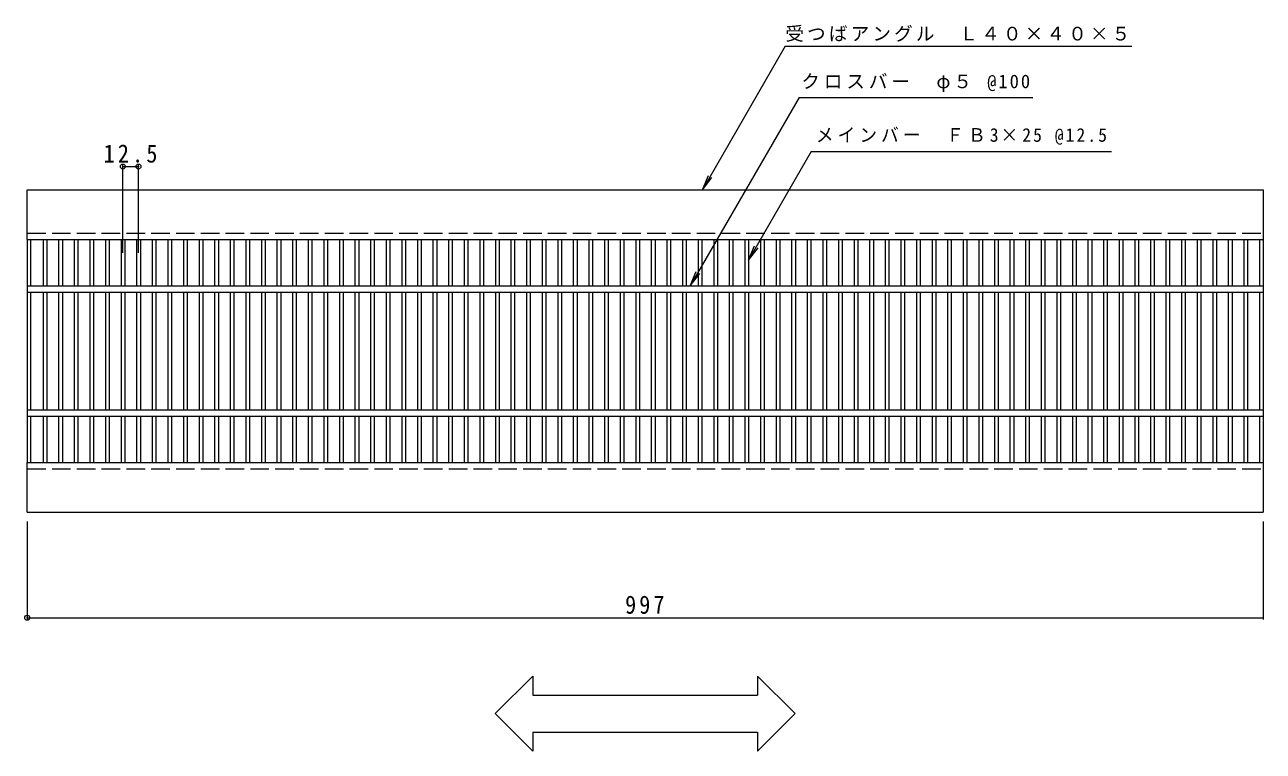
# Model space of a CAD drawing. Units: millimetres, scale not verified. Extents: x -756 to 910, y -687 to 502.
# Drawn here: x -756 to 243, y -84 to 502 of the extents above; entities that cross this region are included whole.
import ezdxf

# ---------------------------------------------------------------- set-up
doc = ezdxf.new("R2010")
doc.units = ezdxf.units.MM
doc.header["$LTSCALE"] = 5
doc.header["$PDMODE"] = 32
doc.header["$PDSIZE"] = 4
doc.linetypes.add('DASHED3', pattern=[4, 3, -1])
for name, color, linetype, lineweight in [('A-1_ピット', 2, 'Continuous', 9), ('A-2_蓋', 3, 'Continuous', 9), ('A-4_寸法', 7, 'Continuous', 9), ('A-5_仕様文', 7, 'Continuous', 9)]:
    doc.layers.add(name, color=color, linetype=linetype, lineweight=lineweight)
doc.styles.add('ＭＳ ゴシック', font='')
doc.styles.get('ＭＳ ゴシック').set_extended_font_data('MS Gothic')

msp = doc.modelspace()

# ---------------------------------------------------------------- linework, layer by layer
at = {"layer": 'A-1_ピット'}
for p, q in [((-753.757, 368.959), (243.243, 368.959)), ((-753.757, 328.959), (-753.757, 368.959)), ((243.243, 368.959), (243.243, 328.959)), ((-753.757, 328.959), (243.243, 328.959)), ((-753.757, 148.959), (243.243, 148.959)), ((-753.757, 108.959), (-753.757, 148.959)), ((243.243, 148.959), (243.243, 108.959)), ((-753.757, 108.959), (243.243, 108.959))]:
    msp.add_line(p, q, dxfattribs=at)
at = {"layer": 'A-1_ピット', "linetype": 'DASHED3'}
for p, q in [((-753.757, 333.96), (243.243, 333.96)), ((-753.757, 143.959), (243.243, 143.959))]:
    msp.add_line(p, q, dxfattribs=at)
at = {"layer": 'A-2_蓋'}
for p, q in [((-753.757, 328.959), (-753.757, 286.46)), ((-750.757, 291.459), (-750.757, 328.959)), ((-740.997, 328.959), (-740.997, 291.459)), ((-737.997, 328.959), (-737.997, 291.459)), ((-728.417, 328.959), (-728.417, 291.459)), ((-725.417, 328.959), (-725.417, 291.459)), ((-715.837, 328.959), (-715.837, 291.459)), ((-712.837, 328.959), (-712.837, 291.459)), ((-703.257, 328.959), (-703.257, 291.459)), ((-700.257, 328.959), (-700.257, 291.459)), ((-690.677, 328.959), (-690.677, 291.459)), ((-687.677, 328.959), (-687.677, 291.459)), ((-678.097, 328.959), (-678.097, 291.459)), ((-675.097, 328.959), (-675.097, 291.459)), ((-665.517, 328.959), (-665.517, 291.459)), ((-662.517, 328.959), (-662.517, 291.459)), ((-652.937, 328.959), (-652.937, 291.459)), ((-649.937, 328.959), (-649.937, 291.459)), ((-640.357, 328.959), (-640.357, 291.459)), ((-637.357, 328.959), (-637.357, 291.459)), ((-627.777, 328.959), (-627.777, 291.459)), ((-624.777, 328.959), (-624.777, 291.459)), ((-615.197, 328.959), (-615.197, 291.459)), ((-612.197, 328.959), (-612.197, 291.459)), ((-602.617, 328.959), (-602.617, 291.459)), ((-599.617, 328.959), (-599.617, 291.459)), ((-590.037, 328.959), (-590.037, 291.459)), ((-587.037, 328.959), (-587.037, 291.459)), ((-577.457, 328.959), (-577.457, 291.459)), ((-574.457, 328.959), (-574.457, 291.459)), ((-564.877, 328.959), (-564.877, 291.459)), ((-561.877, 328.959), (-561.877, 291.459)), ((-552.297, 328.959), (-552.297, 291.459)), ((-549.297, 328.959), (-549.297, 291.459)), ((-539.717, 328.959), (-539.717, 291.459)), ((-536.717, 328.959), (-536.717, 291.459)), ((-527.137, 328.959), (-527.137, 291.459)), ((-524.137, 328.959), (-524.137, 291.459)), ((-514.557, 328.959), (-514.557, 291.459)), ((-511.557, 328.959), (-511.557, 291.459)), ((-501.977, 328.959), (-501.977, 291.459)), ((-498.977, 328.959), (-498.977, 291.459)), ((-489.397, 328.959), (-489.397, 291.459)), ((-486.397, 328.959), (-486.397, 291.459)), ((-476.817, 328.959), (-476.817, 291.459)), ((-473.817, 328.959), (-473.817, 291.459)), ((-464.237, 328.959), (-464.237, 291.459)), ((-461.237, 328.959), (-461.237, 291.459)), ((-451.657, 328.959), (-451.657, 291.459)), ((-448.657, 328.959), (-448.657, 291.459)), ((-439.077, 328.959), (-439.077, 291.459)), ((-436.077, 328.959), (-436.077, 291.459)), ((-426.497, 328.959), (-426.497, 291.459)), ((-423.497, 328.959), (-423.497, 291.459)), ((-413.917, 328.959), (-413.917, 291.459)), ((-410.917, 328.959), (-410.917, 291.459)), ((-401.337, 328.959), (-401.337, 291.459)), ((-398.336, 328.959), (-398.336, 291.459)), ((-388.757, 328.959), (-388.757, 291.459)), ((-385.757, 328.959), (-385.757, 291.459)), ((-376.177, 328.959), (-376.177, 291.459)), ((-373.176, 328.959), (-373.176, 291.459)), ((-363.597, 328.959), (-363.597, 291.459)), ((-360.597, 328.959), (-360.597, 291.459)), ((-351.017, 328.959), (-351.017, 291.459)), ((-348.017, 328.959), (-348.017, 291.459)), ((-338.437, 328.959), (-338.437, 291.459)), ((-335.437, 328.959), (-335.437, 291.459)), ((-325.857, 328.959), (-325.857, 291.459)), ((-322.857, 328.959), (-322.857, 291.459)), ((-313.277, 328.959), (-313.277, 291.459)), ((-310.277, 328.959), (-310.277, 291.459)), ((-300.697, 328.959), (-300.697, 291.459)), ((-297.697, 328.959), (-297.697, 291.459)), ((-288.117, 328.959), (-288.117, 291.459)), ((-285.117, 328.959), (-285.117, 291.459)), ((-275.536, 328.959), (-275.536, 291.459)), ((-272.536, 328.959), (-272.536, 291.459)), ((-262.957, 328.959), (-262.957, 291.459)), ((-259.956, 328.959), (-259.956, 291.459)), ((-250.377, 328.959), (-250.377, 291.459)), ((-247.377, 328.959), (-247.377, 291.459)), ((-237.797, 328.959), (-237.797, 291.459)), ((-234.797, 328.959), (-234.797, 291.459)), ((-225.217, 328.959), (-225.217, 291.459)), ((-222.217, 328.959), (-222.217, 291.459)), ((-212.637, 328.959), (-212.637, 291.459)), ((-209.637, 328.959), (-209.637, 291.459)), ((-200.057, 328.959), (-200.057, 291.459)), ((-197.057, 328.959), (-197.057, 291.459)), ((-187.477, 328.959), (-187.477, 291.459)), ((-184.476, 328.959), (-184.476, 291.459)), ((-174.896, 328.959), (-174.896, 291.459)), ((-171.896, 328.959), (-171.896, 291.459)), ((-162.316, 328.959), (-162.316, 291.459)), ((-159.316, 328.959), (-159.316, 291.459)), ((-149.737, 328.959), (-149.737, 291.459)), ((-146.736, 328.959), (-146.736, 291.459)), ((-137.157, 328.959), (-137.157, 291.459)), ((-134.156, 328.959), (-134.156, 291.459)), ((-124.577, 328.959), (-124.577, 291.459)), ((-121.577, 328.959), (-121.577, 291.459)), ((-111.997, 328.959), (-111.997, 291.459)), ((-108.996, 328.959), (-108.996, 291.459)), ((-99.416, 328.959), (-99.416, 291.459)), ((-96.417, 328.959), (-96.417, 291.459)), ((-86.836, 328.959), (-86.836, 291.459)), ((-83.837, 328.959), (-83.837, 291.459)), ((-74.256, 328.959), (-74.256, 291.459)), ((-71.256, 328.959), (-71.256, 291.459)), ((-61.676, 328.959), (-61.676, 291.459)), ((-58.676, 328.959), (-58.676, 291.459)), ((-49.097, 328.959), (-49.097, 291.459)), ((-46.096, 328.959), (-46.096, 291.459)), ((-36.516, 328.959), (-36.516, 291.459)), ((-33.516, 328.959), (-33.516, 291.459)), ((-23.937, 328.959), (-23.937, 291.459)), ((-20.936, 328.959), (-20.936, 291.459)), ((-11.357, 328.959), (-11.357, 291.459)), ((-8.357, 328.959), (-8.357, 291.459)), ((1.223, 328.959), (1.223, 291.459)), ((4.223, 328.959), (4.223, 291.459)), ((13.803, 328.959), (13.803, 291.459)), ((16.803, 328.959), (16.803, 291.459)), ((26.383, 328.959), (26.383, 291.459)), ((29.383, 328.959), (29.383, 291.459)), ((38.964, 328.959), (38.964, 291.459)), ((41.964, 328.959), (41.964, 291.459)), ((51.544, 328.959), (51.544, 291.459)), ((54.544, 328.959), (54.544, 291.459)), ((64.124, 328.959), (64.124, 291.459)), ((67.124, 328.959), (67.124, 291.459)), ((76.703, 328.959), (76.703, 291.459)), ((79.704, 328.959), (79.704, 291.459)), ((89.284, 328.959), (89.284, 291.459)), ((92.284, 328.959), (92.284, 291.459)), ((101.863, 328.959), (101.863, 291.459)), ((104.864, 328.959), (104.864, 291.459)), ((114.444, 328.959), (114.444, 291.459)), ((117.443, 328.959), (117.443, 291.459)), ((127.023, 328.959), (127.023, 291.459)), ((130.023, 328.959), (130.023, 291.459)), ((139.603, 328.959), (139.603, 291.459)), ((142.603, 328.959), (142.603, 291.459)), ((152.183, 328.959), (152.183, 291.459)), ((155.183, 328.959), (155.183, 291.459)), ((164.764, 328.959), (164.764, 291.459)), ((167.764, 328.959), (167.764, 291.459)), ((177.344, 328.959), (177.344, 291.459)), ((180.344, 328.959), (180.344, 291.459)), ((189.924, 328.959), (189.924, 291.459)), ((192.924, 328.959), (192.924, 291.459)), ((202.504, 328.959), (202.504, 291.459)), ((205.504, 328.959), (205.504, 291.459)), ((215.083, 328.959), (215.083, 291.459)), ((218.084, 328.959), (218.084, 291.459)), ((227.664, 328.959), (227.664, 291.459)), ((230.664, 328.959), (230.664, 291.459)), ((240.244, 328.959), (240.244, 291.459)), ((243.243, 328.959), (243.243, 148.959)), ((-753.757, 291.459), (243.243, 291.459)), ((-753.757, 286.46), (243.243, 286.46)), ((-753.757, 286.459), (-753.757, 148.959)), ((-750.757, 191.459), (-750.757, 286.459)), ((-740.997, 286.459), (-740.997, 191.459)), ((-737.997, 286.459), (-737.997, 191.459)), ((-728.417, 286.459), (-728.417, 191.459)), ((-725.417, 286.459), (-725.417, 191.459)), ((-715.837, 286.459), (-715.837, 191.459)), ((-712.837, 286.459), (-712.837, 191.459)), ((-703.257, 286.459), (-703.257, 191.459)), ((-700.257, 286.459), (-700.257, 191.459)), ((-690.677, 286.459), (-690.677, 191.459)), ((-687.677, 286.459), (-687.677, 191.459)), ((-678.097, 286.459), (-678.097, 191.459)), ((-675.097, 286.459), (-675.097, 191.459)), ((-665.517, 286.459), (-665.517, 191.459)), ((-662.517, 286.459), (-662.517, 191.459)), ((-652.937, 286.459), (-652.937, 191.459)), ((-649.937, 286.459), (-649.937, 191.459)), ((-640.357, 286.459), (-640.357, 191.459)), ((-637.357, 286.459), (-637.357, 191.459)), ((-627.777, 286.459), (-627.777, 191.459)), ((-624.777, 286.459), (-624.777, 191.459)), ((-615.197, 286.459), (-615.197, 191.459)), ((-612.197, 286.459), (-612.197, 191.459)), ((-602.617, 286.459), (-602.617, 191.459)), ((-599.617, 286.459), (-599.617, 191.459)), ((-590.037, 286.459), (-590.037, 191.459)), ((-587.037, 286.459), (-587.037, 191.459)), ((-577.457, 286.459), (-577.457, 191.459)), ((-574.457, 286.459), (-574.457, 191.459)), ((-564.877, 286.459), (-564.877, 191.459)), ((-561.877, 286.459), (-561.877, 191.459)), ((-552.297, 286.459), (-552.297, 191.459)), ((-549.297, 286.459), (-549.297, 191.459)), ((-539.717, 286.459), (-539.717, 191.459)), ((-536.717, 286.459), (-536.717, 191.459)), ((-527.137, 286.459), (-527.137, 191.459)), ((-524.137, 286.459), (-524.137, 191.459)), ((-514.557, 286.459), (-514.557, 191.459)), ((-511.557, 286.459), (-511.557, 191.459)), ((-501.977, 286.459), (-501.977, 191.459)), ((-498.977, 286.459), (-498.977, 191.459)), ((-489.397, 286.459), (-489.397, 191.459)), ((-486.397, 286.459), (-486.397, 191.459)), ((-476.817, 286.459), (-476.817, 191.459)), ((-473.817, 286.459), (-473.817, 191.459)), ((-464.237, 286.459), (-464.237, 191.459)), ((-461.237, 286.459), (-461.237, 191.459)), ((-451.657, 286.459), (-451.657, 191.459)), ((-448.657, 286.459), (-448.657, 191.459)), ((-439.077, 286.459), (-439.077, 191.459)), ((-436.077, 286.459), (-436.077, 191.459)), ((-426.497, 286.459), (-426.497, 191.459)), ((-423.497, 286.459), (-423.497, 191.459)), ((-413.917, 286.459), (-413.917, 191.459)), ((-410.917, 286.459), (-410.917, 191.459)), ((-401.337, 286.459), (-401.337, 191.459)), ((-398.336, 286.459), (-398.336, 191.459)), ((-388.757, 286.459), (-388.757, 191.459)), ((-385.757, 286.459), (-385.757, 191.459)), ((-376.177, 286.459), (-376.177, 191.459)), ((-373.176, 286.459), (-373.176, 191.459)), ((-363.597, 286.459), (-363.597, 191.459)), ((-360.597, 286.459), (-360.597, 191.459)), ((-351.017, 286.459), (-351.017, 191.459)), ((-348.017, 286.459), (-348.017, 191.459)), ((-338.437, 286.459), (-338.437, 191.459)), ((-335.437, 286.459), (-335.437, 191.459)), ((-325.857, 286.459), (-325.857, 191.459)), ((-322.857, 286.459), (-322.857, 191.459)), ((-313.277, 286.459), (-313.277, 191.459)), ((-310.277, 286.459), (-310.277, 191.459)), ((-300.697, 286.459), (-300.697, 191.459)), ((-297.697, 286.459), (-297.697, 191.459)), ((-288.117, 286.459), (-288.117, 191.459)), ((-285.117, 286.459), (-285.117, 191.459)), ((-275.536, 286.459), (-275.536, 191.459)), ((-272.536, 286.459), (-272.536, 191.459)), ((-262.957, 286.459), (-262.957, 191.459)), ((-259.956, 286.459), (-259.956, 191.459)), ((-250.377, 286.459), (-250.377, 191.459)), ((-247.377, 286.459), (-247.377, 191.459)), ((-237.797, 286.459), (-237.797, 191.459)), ((-234.797, 286.459), (-234.797, 191.459)), ((-225.217, 286.459), (-225.217, 191.459)), ((-222.217, 286.459), (-222.217, 191.459)), ((-212.637, 286.459), (-212.637, 191.459)), ((-209.637, 286.459), (-209.637, 191.459)), ((-200.057, 286.459), (-200.057, 191.459)), ((-197.057, 286.459), (-197.057, 191.459)), ((-187.477, 286.459), (-187.477, 191.459)), ((-184.476, 286.459), (-184.476, 191.459)), ((-174.896, 286.459), (-174.896, 191.459)), ((-171.896, 286.459), (-171.896, 191.459)), ((-162.316, 286.459), (-162.316, 191.459)), ((-159.316, 286.459), (-159.316, 191.459)), ((-149.737, 286.459), (-149.737, 191.459)), ((-146.736, 286.459), (-146.736, 191.459)), ((-137.157, 286.459), (-137.157, 191.459)), ((-134.156, 286.459), (-134.156, 191.459)), ((-124.577, 286.459), (-124.577, 191.459)), ((-121.577, 286.459), (-121.577, 191.459)), ((-111.997, 286.459), (-111.997, 191.459)), ((-108.996, 286.459), (-108.996, 191.459)), ((-99.416, 286.459), (-99.416, 191.459)), ((-96.417, 286.459), (-96.417, 191.459)), ((-86.836, 286.459), (-86.836, 191.459)), ((-83.837, 286.459), (-83.837, 191.459)), ((-74.256, 286.459), (-74.256, 191.459)), ((-71.256, 286.459), (-71.256, 191.459)), ((-61.676, 286.459), (-61.676, 191.459)), ((-58.676, 286.459), (-58.676, 191.459)), ((-49.097, 286.459), (-49.097, 191.459)), ((-46.096, 286.459), (-46.096, 191.459)), ((-36.516, 286.459), (-36.516, 191.459)), ((-33.516, 286.459), (-33.516, 191.459)), ((-23.937, 286.459), (-23.937, 191.459)), ((-20.936, 286.459), (-20.936, 191.459)), ((-11.357, 286.459), (-11.357, 191.459)), ((-8.357, 286.459), (-8.357, 191.459)), ((1.223, 286.459), (1.223, 191.459)), ((4.223, 286.459), (4.223, 191.459)), ((13.803, 286.459), (13.803, 191.459)), ((16.803, 286.459), (16.803, 191.459)), ((26.383, 286.459), (26.383, 191.459)), ((29.383, 286.459), (29.383, 191.459)), ((38.964, 286.459), (38.964, 191.459)), ((41.964, 286.459), (41.964, 191.459)), ((51.544, 286.459), (51.544, 191.459)), ((54.544, 286.459), (54.544, 191.459)), ((64.124, 286.459), (64.124, 191.459)), ((67.124, 286.459), (67.124, 191.459)), ((76.703, 286.459), (76.703, 191.459)), ((79.704, 286.459), (79.704, 191.459)), ((89.284, 286.459), (89.284, 191.459)), ((92.284, 286.459), (92.284, 191.459)), ((101.863, 286.459), (101.863, 191.459)), ((104.864, 286.459), (104.864, 191.459)), ((114.444, 286.459), (114.444, 191.459)), ((117.443, 286.459), (117.443, 191.459)), ((127.023, 286.459), (127.023, 191.459)), ((130.023, 286.459), (130.023, 191.459)), ((139.603, 286.459), (139.603, 191.459)), ((142.603, 286.459), (142.603, 191.459)), ((152.183, 286.459), (152.183, 191.459)), ((155.183, 286.459), (155.183, 191.459)), ((164.764, 286.459), (164.764, 191.459)), ((167.764, 286.459), (167.764, 191.459)), ((177.344, 286.459), (177.344, 191.459)), ((180.344, 286.459), (180.344, 191.459)), ((189.924, 286.459), (189.924, 191.459)), ((192.924, 286.459), (192.924, 191.459)), ((202.504, 286.459), (202.504, 191.459)), ((205.504, 286.459), (205.504, 191.459)), ((215.083, 286.459), (215.083, 191.459)), ((218.084, 286.459), (218.084, 191.459)), ((227.664, 286.459), (227.664, 191.459)), ((230.664, 286.459), (230.664, 191.459)), ((240.244, 286.459), (240.244, 191.459)), ((-753.757, 191.459), (243.243, 191.459)), ((-753.757, 186.459), (243.243, 186.459)), ((-750.757, 148.959), (-750.757, 186.459)), ((-740.997, 186.459), (-740.997, 148.959)), ((-737.997, 186.459), (-737.997, 148.959)), ((-728.417, 186.459), (-728.417, 148.959)), ((-725.417, 186.459), (-725.417, 148.959)), ((-715.837, 186.459), (-715.837, 148.959)), ((-712.837, 186.459), (-712.837, 148.959)), ((-703.257, 186.459), (-703.257, 148.959)), ((-700.257, 186.459), (-700.257, 148.959)), ((-690.677, 186.459), (-690.677, 148.959)), ((-687.677, 186.459), (-687.677, 148.959)), ((-678.097, 186.459), (-678.097, 148.959)), ((-675.097, 186.459), (-675.097, 148.959)), ((-665.517, 186.459), (-665.517, 148.959)), ((-662.517, 186.459), (-662.517, 148.959)), ((-652.937, 186.459), (-652.937, 148.959)), ((-649.937, 186.459), (-649.937, 148.959)), ((-640.357, 186.459), (-640.357, 148.959)), ((-637.357, 186.459), (-637.357, 148.959)), ((-627.777, 186.459), (-627.777, 148.959)), ((-624.777, 186.459), (-624.777, 148.959)), ((-615.197, 186.459), (-615.197, 148.959)), ((-612.197, 186.459), (-612.197, 148.959)), ((-602.617, 186.459), (-602.617, 148.959)), ((-599.617, 186.459), (-599.617, 148.959)), ((-590.037, 186.459), (-590.037, 148.959)), ((-587.037, 186.459), (-587.037, 148.959)), ((-577.457, 186.459), (-577.457, 148.959)), ((-574.457, 186.459), (-574.457, 148.959)), ((-564.877, 186.459), (-564.877, 148.959)), ((-561.877, 186.459), (-561.877, 148.959)), ((-552.297, 186.459), (-552.297, 148.959)), ((-549.297, 186.459), (-549.297, 148.959)), ((-539.717, 186.459), (-539.717, 148.959)), ((-536.717, 186.459), (-536.717, 148.959)), ((-527.137, 186.459), (-527.137, 148.959)), ((-524.137, 186.459), (-524.137, 148.959)), ((-514.557, 186.459), (-514.557, 148.959)), ((-511.557, 186.459), (-511.557, 148.959)), ((-501.977, 186.459), (-501.977, 148.959)), ((-498.977, 186.459), (-498.977, 148.959)), ((-489.397, 186.459), (-489.397, 148.959)), ((-486.397, 186.459), (-486.397, 148.959)), ((-476.817, 186.459), (-476.817, 148.959)), ((-473.817, 186.459), (-473.817, 148.959)), ((-464.237, 186.459), (-464.237, 148.959)), ((-461.237, 186.459), (-461.237, 148.959)), ((-451.657, 186.459), (-451.657, 148.959)), ((-448.657, 186.459), (-448.657, 148.959)), ((-439.077, 186.459), (-439.077, 148.959)), ((-436.077, 186.459), (-436.077, 148.959)), ((-426.497, 186.459), (-426.497, 148.959)), ((-423.497, 186.459), (-423.497, 148.959)), ((-413.917, 186.459), (-413.917, 148.959)), ((-410.917, 186.459), (-410.917, 148.959)), ((-401.337, 186.459), (-401.337, 148.959)), ((-398.336, 186.459), (-398.336, 148.959)), ((-388.757, 186.459), (-388.757, 148.959)), ((-385.757, 186.459), (-385.757, 148.959)), ((-376.177, 186.459), (-376.177, 148.959)), ((-373.176, 186.459), (-373.176, 148.959)), ((-363.597, 186.459), (-363.597, 148.959)), ((-360.597, 186.459), (-360.597, 148.959)), ((-351.017, 186.459), (-351.017, 148.959)), ((-348.017, 186.459), (-348.017, 148.959)), ((-338.437, 186.459), (-338.437, 148.959)), ((-335.437, 186.459), (-335.437, 148.959)), ((-325.857, 186.459), (-325.857, 148.959)), ((-322.857, 186.459), (-322.857, 148.959)), ((-313.277, 186.459), (-313.277, 148.959)), ((-310.277, 186.459), (-310.277, 148.959)), ((-300.697, 186.459), (-300.697, 148.959)), ((-297.697, 186.459), (-297.697, 148.959)), ((-288.117, 186.459), (-288.117, 148.959)), ((-285.117, 186.459), (-285.117, 148.959)), ((-275.536, 186.459), (-275.536, 148.959)), ((-272.536, 186.459), (-272.536, 148.959)), ((-262.957, 186.459), (-262.957, 148.959)), ((-259.956, 186.459), (-259.956, 148.959)), ((-250.377, 186.459), (-250.377, 148.959)), ((-247.377, 186.459), (-247.377, 148.959)), ((-237.797, 186.459), (-237.797, 148.959)), ((-234.797, 186.459), (-234.797, 148.959)), ((-225.217, 186.459), (-225.217, 148.959)), ((-222.217, 186.459), (-222.217, 148.959)), ((-212.637, 186.459), (-212.637, 148.959)), ((-209.637, 186.459), (-209.637, 148.959)), ((-200.057, 186.459), (-200.057, 148.959)), ((-197.057, 186.459), (-197.057, 148.959)), ((-187.477, 186.459), (-187.477, 148.959)), ((-184.476, 186.459), (-184.476, 148.959)), ((-174.896, 186.459), (-174.896, 148.959)), ((-171.896, 186.459), (-171.896, 148.959)), ((-162.316, 186.459), (-162.316, 148.959)), ((-159.316, 186.459), (-159.316, 148.959)), ((-149.737, 186.459), (-149.737, 148.959)), ((-146.736, 186.459), (-146.736, 148.959)), ((-137.157, 186.459), (-137.157, 148.959)), ((-134.156, 186.459), (-134.156, 148.959)), ((-124.577, 186.459), (-124.577, 148.959)), ((-121.577, 186.459), (-121.577, 148.959)), ((-111.997, 186.459), (-111.997, 148.959)), ((-108.996, 186.459), (-108.996, 148.959)), ((-99.416, 186.459), (-99.416, 148.959)), ((-96.417, 186.459), (-96.417, 148.959)), ((-86.836, 186.459), (-86.836, 148.959)), ((-83.837, 186.459), (-83.837, 148.959)), ((-74.256, 186.459), (-74.256, 148.959)), ((-71.256, 186.459), (-71.256, 148.959)), ((-61.676, 186.459), (-61.676, 148.959)), ((-58.676, 186.459), (-58.676, 148.959)), ((-49.097, 186.459), (-49.097, 148.959)), ((-46.096, 186.459), (-46.096, 148.959)), ((-36.516, 186.459), (-36.516, 148.959)), ((-33.516, 186.459), (-33.516, 148.959)), ((-23.937, 186.459), (-23.937, 148.959)), ((-20.936, 186.459), (-20.936, 148.959)), ((-11.357, 186.459), (-11.357, 148.959)), ((-8.357, 186.459), (-8.357, 148.959)), ((1.223, 186.459), (1.223, 148.959)), ((4.223, 186.459), (4.223, 148.959)), ((13.803, 186.459), (13.803, 148.959)), ((16.803, 186.459), (16.803, 148.959)), ((26.383, 186.459), (26.383, 148.959)), ((29.383, 186.459), (29.383, 148.959)), ((38.964, 186.459), (38.964, 148.959)), ((41.964, 186.459), (41.964, 148.959)), ((51.544, 186.459), (51.544, 148.959)), ((54.544, 186.459), (54.544, 148.959)), ((64.124, 186.459), (64.124, 148.959)), ((67.124, 186.459), (67.124, 148.959)), ((76.703, 186.459), (76.703, 148.959)), ((79.704, 186.459), (79.704, 148.959)), ((89.284, 186.459), (89.284, 148.959)), ((92.284, 186.459), (92.284, 148.959)), ((101.863, 186.459), (101.863, 148.959)), ((104.864, 186.459), (104.864, 148.959)), ((114.444, 186.459), (114.444, 148.959)), ((117.443, 186.459), (117.443, 148.959)), ((127.023, 186.459), (127.023, 148.959)), ((130.023, 186.459), (130.023, 148.959)), ((139.603, 186.459), (139.603, 148.959)), ((142.603, 186.459), (142.603, 148.959)), ((152.183, 186.459), (152.183, 148.959)), ((155.183, 186.459), (155.183, 148.959)), ((164.764, 186.459), (164.764, 148.959)), ((167.764, 186.459), (167.764, 148.959)), ((177.344, 186.459), (177.344, 148.959)), ((180.344, 186.459), (180.344, 148.959)), ((189.924, 186.459), (189.924, 148.959)), ((192.924, 186.459), (192.924, 148.959)), ((202.504, 186.459), (202.504, 148.959)), ((205.504, 186.459), (205.504, 148.959)), ((215.083, 186.459), (215.083, 148.959)), ((218.084, 186.459), (218.084, 148.959)), ((227.664, 186.459), (227.664, 148.959)), ((230.664, 186.459), (230.664, 148.959)), ((240.244, 186.459), (240.244, 148.959))]:
    msp.add_line(p, q, dxfattribs=at)
at = {"layer": 'A-4_寸法'}
for p, q in [((-676.597, 318.133), (-676.597, 389.214)), ((-676.597, 387.714), (-664.017, 387.714)), ((-664.017, 318.133), (-664.017, 389.214)), ((-753.757, 101.459), (-753.757, 22.324)), ((243.243, 101.459), (243.243, 22.324)), ((-753.757, 23.824), (243.243, 23.824))]:
    msp.add_line(p, q, dxfattribs=at)
for p in [(-676.597, 387.714), (-664.017, 387.714), (-753.757, 23.824)]:
    msp.add_point(p, dxfattribs=at)
at = {"layer": 'A-5_仕様文'}
for p, q in [((-142.263, 484.802), (-209.145, 368.959)), ((-142.263, 484.802), (137.31, 484.802)), ((-131.11, 443.499), (-218.89, 291.459)), ((-131.11, 443.499), (57.467, 443.499)), ((-121.376, 399.736), (-171.896, 312.232)), ((-121.376, 399.736), (120.716, 399.736)), ((-209.145, 368.959), (-204.362, 380.508)), ((-209.145, 368.959), (-201.536, 378.876)), ((-171.896, 312.232), (-167.113, 323.781)), ((-171.896, 312.232), (-164.287, 322.149)), ((-218.89, 291.459), (-214.106, 303.008)), ((-218.89, 291.459), (-211.28, 301.376)), ((-345.895, -23.238), (-376.201, -53.544)), ((-345.895, -23.238), (-345.895, -38.544)), ((-164.619, -23.238), (-134.313, -53.544)), ((-164.619, -23.238), (-164.619, -38.544)), ((-345.895, -38.544), (-164.619, -38.544)), ((-376.201, -53.544), (-345.895, -83.85)), ((-134.313, -53.544), (-164.619, -83.85)), ((-345.895, -68.544), (-345.895, -83.85)), ((-345.895, -68.544), (-164.619, -68.544)), ((-164.619, -68.544), (-164.619, -83.85))]:
    msp.add_line(p, q, dxfattribs=at)

# ---------------------------------------------------------------- texts
at = {"layer": 'A-4_寸法', "color": 2, "char_height": 14.66, "attachment_point": 7, "style": 'ＭＳ ゴシック'}
for s, insert in [('\\T1.28;\\W0.9;12.5', (-692.182, 390.714)), ('\\T1.27;\\W0.9;997', (-271.507, 26.824))]:
    msp.add_mtext(s, dxfattribs=dict(at, insert=insert))
at = {"layer": 'A-5_仕様文', "char_height": 11, "attachment_point": 7, "style": 'ＭＳ ゴシック'}
for s, insert in [('\\T1.17;受つばアングル\u3000Ｌ４０×４０×５', (-142.263, 488.253)), ('\\T1.21;クロスバー\u3000φ５\\~@100', (-129.341, 447.931)), ('\\T1.23;\\W0.95;メインバー\u3000ＦＢ3×25\\~@12.5', (-117.623, 405.291))]:
    msp.add_mtext(s, dxfattribs=dict(at, insert=insert))

doc.saveas('drawing.dxf')
